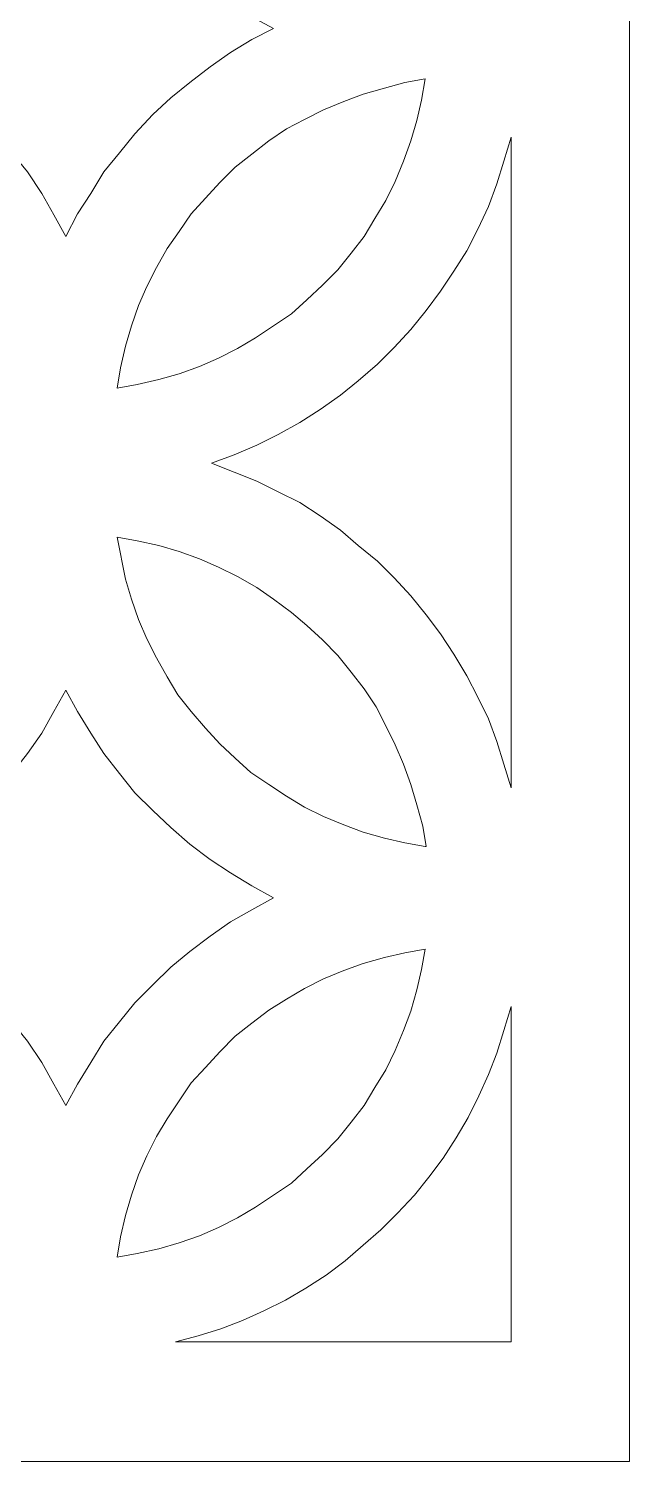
# Model space of a CAD drawing. Header units: centimetres. Extents: x -11.2 to 10.9, y -12.4 to 12.4.
# Drawn here: x 7.821 to 9.078, y 6.355 to 9.355 of the extents above; entities that cross this region are included whole.
import ezdxf

# ---------------------------------------------------------------- set-up
doc = ezdxf.new("R2010")
doc.units = ezdxf.units.CM
doc.header["$MEASUREMENT"] = 0
doc.layers.add('Camada 1', color=7, linetype='Continuous')

msp = doc.modelspace()

# ---------------------------------------------------------------- linework, layer by layer
at = {"layer": 'Camada 1', "color": 175, "lineweight": 9}
for points, knots in [([(3.07812, 12.35502), (3.07812, 12.35502), (9.07813, 12.35502), (9.07813, 12.35502), (9.07813, 12.35502), (9.07813, 12.35502), (9.07813, 6.35501), (9.07813, 6.35501), (9.07813, 6.35501), (9.07813, 6.35501), (3.07812, 6.35501), (3.07812, 6.35501), (3.07812, 6.35501), (3.07812, 6.35501), (3.07812, 12.35502), (3.07812, 12.35502)], [0, 0, 0, 0, 0.2, 0.2, 0.2, 0.2, 0.4, 0.4, 0.4, 0.4, 0.6, 0.6, 0.6, 0.6, 1, 1, 1, 1]), ([(7.46315, 9.35504), (7.46315, 9.35504), (7.50813, 9.33002), (7.50813, 9.33002), (7.50813, 9.33002), (7.50813, 9.33002), (7.55314, 9.30505), (7.55314, 9.30505), (7.55314, 9.30505), (7.55314, 9.30505), (7.59816, 9.27503), (7.59816, 9.27503), (7.59816, 9.27503), (7.59816, 9.27503), (7.63816, 9.24254), (7.63816, 9.24254), (7.63816, 9.24254), (7.63816, 9.24254), (7.67813, 9.21004), (7.67813, 9.21004), (7.67813, 9.21004), (7.67813, 9.21004), (7.71563, 9.17254), (7.71563, 9.17254), (7.71563, 9.17254), (7.71563, 9.17254), (7.75313, 9.13504), (7.75313, 9.13504), (7.75313, 9.13504), (7.75313, 9.13504), (7.78562, 9.09504), (7.78562, 9.09504), (7.78562, 9.09504), (7.78562, 9.09504), (7.81815, 9.05503), (7.81815, 9.05503), (7.81815, 9.05503), (7.81815, 9.05503), (7.84813, 9.01002), (7.84813, 9.01002), (7.84813, 9.01002), (7.84813, 9.01002), (7.87315, 8.96504), (7.87315, 8.96504), (7.87315, 8.96504), (7.87315, 8.96504), (7.89812, 8.92003), (7.89812, 8.92003), (7.89812, 8.92003), (7.89812, 8.92003), (7.92313, 8.96755), (7.92313, 8.96755), (7.92313, 8.96755), (7.92313, 8.96755), (7.95065, 9.01002), (7.95065, 9.01002), (7.95065, 9.01002), (7.95065, 9.01002), (7.97813, 9.05503), (7.97813, 9.05503), (7.97813, 9.05503), (7.97813, 9.05503), (8.01062, 9.09504), (8.01062, 9.09504), (8.01062, 9.09504), (8.01062, 9.09504), (8.04315, 9.13504), (8.04315, 9.13504), (8.04315, 9.13504), (8.04315, 9.13504), (8.08061, 9.17505), (8.08061, 9.17505), (8.08061, 9.17505), (8.08061, 9.17505), (8.11815, 9.21004), (8.11815, 9.21004), (8.11815, 9.21004), (8.11815, 9.21004), (8.15812, 9.24254), (8.15812, 9.24254), (8.15812, 9.24254), (8.15812, 9.24254), (8.20063, 9.27503), (8.20063, 9.27503), (8.20063, 9.27503), (8.20063, 9.27503), (8.24314, 9.30505), (8.24314, 9.30505), (8.24314, 9.30505), (8.24314, 9.30505), (8.28815, 9.33253), (8.28815, 9.33253), (8.28815, 9.33253), (8.28815, 9.33253), (8.33313, 9.35504), (8.33313, 9.35504), (8.33313, 9.35504), (8.33313, 9.35504), (8.28815, 9.38005), (8.28815, 9.38005), (8.28815, 9.38005), (8.28815, 9.38005), (8.24314, 9.40753), (8.24314, 9.40753), (8.24314, 9.40753), (8.24314, 9.40753), (8.20063, 9.43501), (8.20063, 9.43501), (8.20063, 9.43501), (8.20063, 9.43501), (8.15812, 9.46754), (8.15812, 9.46754), (8.15812, 9.46754), (8.15812, 9.46754), (8.11815, 9.50253), (8.11815, 9.50253), (8.11815, 9.50253), (8.11815, 9.50253), (8.08061, 9.53753), (8.08061, 9.53753), (8.08061, 9.53753), (8.08061, 9.53753), (8.04315, 9.57503), (8.04315, 9.57503), (8.04315, 9.57503), (8.04315, 9.57503), (8.01062, 9.61503), (8.01062, 9.61503), (8.01062, 9.61503), (8.01062, 9.61503), (7.97813, 9.65754), (7.97813, 9.65754), (7.97813, 9.65754), (7.97813, 9.65754), (7.95065, 9.70002), (7.95065, 9.70002), (7.95065, 9.70002), (7.95065, 9.70002), (7.92313, 9.74503), (7.92313, 9.74503), (7.92313, 9.74503), (7.92313, 9.74503), (7.89812, 9.79252), (7.89812, 9.79252), (7.89812, 9.79252), (7.89812, 9.79252), (7.87315, 9.74503), (7.87315, 9.74503), (7.87315, 9.74503), (7.87315, 9.74503), (7.84813, 9.70002), (7.84813, 9.70002), (7.84813, 9.70002), (7.84813, 9.70002), (7.81815, 9.65754), (7.81815, 9.65754), (7.81815, 9.65754), (7.81815, 9.65754), (7.78562, 9.61503), (7.78562, 9.61503), (7.78562, 9.61503), (7.78562, 9.61503), (7.75313, 9.57503), (7.75313, 9.57503), (7.75313, 9.57503), (7.75313, 9.57503), (7.71563, 9.53753), (7.71563, 9.53753), (7.71563, 9.53753), (7.71563, 9.53753), (7.67813, 9.50253), (7.67813, 9.50253), (7.67813, 9.50253), (7.67813, 9.50253), (7.63816, 9.46754), (7.63816, 9.46754), (7.63816, 9.46754), (7.63816, 9.46754), (7.59565, 9.43501), (7.59565, 9.43501), (7.59565, 9.43501), (7.59565, 9.43501), (7.55314, 9.40753), (7.55314, 9.40753), (7.55314, 9.40753), (7.55314, 9.40753), (7.46315, 9.35504), (7.46315, 9.35504)], [0, 0, 0, 0, 0.0208333, 0.0208333, 0.0208333, 0.0208333, 0.0416667, 0.0416667, 0.0416667, 0.0416667, 0.0625, 0.0625, 0.0625, 0.0625, 0.0833333, 0.0833333, 0.0833333, 0.0833333, 0.1041667, 0.1041667, 0.1041667, 0.1041667, 0.125, 0.125, 0.125, 0.125, 0.1458333, 0.1458333, 0.1458333, 0.1458333, 0.1666667, 0.1666667, 0.1666667, 0.1666667, 0.1875, 0.1875, 0.1875, 0.1875, 0.2083333, 0.2083333, 0.2083333, 0.2083333, 0.2291667, 0.2291667, 0.2291667, 0.2291667, 0.25, 0.25, 0.25, 0.25, 0.2708333, 0.2708333, 0.2708333, 0.2708333, 0.2916667, 0.2916667, 0.2916667, 0.2916667, 0.3125, 0.3125, 0.3125, 0.3125, 0.3333333, 0.3333333, 0.3333333, 0.3333333, 0.3541667, 0.3541667, 0.3541667, 0.3541667, 0.375, 0.375, 0.375, 0.375, 0.3958333, 0.3958333, 0.3958333, 0.3958333, 0.4166667, 0.4166667, 0.4166667, 0.4166667, 0.4375, 0.4375, 0.4375, 0.4375, 0.4583333, 0.4583333, 0.4583333, 0.4583333, 0.4791667, 0.4791667, 0.4791667, 0.4791667, 0.5, 0.5, 0.5, 0.5, 0.5208333, 0.5208333, 0.5208333, 0.5208333, 0.5416667, 0.5416667, 0.5416667, 0.5416667, 0.5625, 0.5625, 0.5625, 0.5625, 0.5833333, 0.5833333, 0.5833333, 0.5833333, 0.6041667, 0.6041667, 0.6041667, 0.6041667, 0.625, 0.625, 0.625, 0.625, 0.6458333, 0.6458333, 0.6458333, 0.6458333, 0.6666667, 0.6666667, 0.6666667, 0.6666667, 0.6875, 0.6875, 0.6875, 0.6875, 0.7083333, 0.7083333, 0.7083333, 0.7083333, 0.7291667, 0.7291667, 0.7291667, 0.7291667, 0.75, 0.75, 0.75, 0.75, 0.7708333, 0.7708333, 0.7708333, 0.7708333, 0.7916667, 0.7916667, 0.7916667, 0.7916667, 0.8125, 0.8125, 0.8125, 0.8125, 0.8333333, 0.8333333, 0.8333333, 0.8333333, 0.8541667, 0.8541667, 0.8541667, 0.8541667, 0.875, 0.875, 0.875, 0.875, 0.8958333, 0.8958333, 0.8958333, 0.8958333, 0.9166667, 0.9166667, 0.9166667, 0.9166667, 0.9375, 0.9375, 0.9375, 0.9375, 0.9583333, 0.9583333, 0.9583333, 0.9583333, 1, 1, 1, 1]), ([(8.00565, 8.60253), (8.00565, 8.60253), (8.04812, 8.61004), (8.04812, 8.61004), (8.04812, 8.61004), (8.04812, 8.61004), (8.09314, 8.62002), (8.09314, 8.62002), (8.09314, 8.62002), (8.09314, 8.62002), (8.13565, 8.63251), (8.13565, 8.63251), (8.13565, 8.63251), (8.13565, 8.63251), (8.17816, 8.64754), (8.17816, 8.64754), (8.17816, 8.64754), (8.17816, 8.64754), (8.21813, 8.66504), (8.21813, 8.66504), (8.21813, 8.66504), (8.21813, 8.66504), (8.25813, 8.68504), (8.25813, 8.68504), (8.25813, 8.68504), (8.25813, 8.68504), (8.29563, 8.70755), (8.29563, 8.70755), (8.29563, 8.70755), (8.29563, 8.70755), (8.33313, 8.73252), (8.33313, 8.73252), (8.33313, 8.73252), (8.33313, 8.73252), (8.37063, 8.75754), (8.37063, 8.75754), (8.37063, 8.75754), (8.37063, 8.75754), (8.40312, 8.78752), (8.40312, 8.78752), (8.40312, 8.78752), (8.40312, 8.78752), (8.43565, 8.81754), (8.43565, 8.81754), (8.43565, 8.81754), (8.43565, 8.81754), (8.46814, 8.85004), (8.46814, 8.85004), (8.46814, 8.85004), (8.46814, 8.85004), (8.49566, 8.88503), (8.49566, 8.88503), (8.49566, 8.88503), (8.49566, 8.88503), (8.52314, 8.92003), (8.52314, 8.92003), (8.52314, 8.92003), (8.52314, 8.92003), (8.54565, 8.95753), (8.54565, 8.95753), (8.54565, 8.95753), (8.54565, 8.95753), (8.56815, 8.99503), (8.56815, 8.99503), (8.56815, 8.99503), (8.56815, 8.99503), (8.58812, 9.03503), (8.58812, 9.03503), (8.58812, 9.03503), (8.58812, 9.03503), (8.60565, 9.07754), (8.60565, 9.07754), (8.60565, 9.07754), (8.60565, 9.07754), (8.62065, 9.12005), (8.62065, 9.12005), (8.62065, 9.12005), (8.62065, 9.12005), (8.63314, 9.16253), (8.63314, 9.16253), (8.63314, 9.16253), (8.63314, 9.16253), (8.64312, 9.20504), (8.64312, 9.20504), (8.64312, 9.20504), (8.64312, 9.20504), (8.65063, 9.25001), (8.65063, 9.25001), (8.65063, 9.25001), (8.65063, 9.25001), (8.60812, 9.24254), (8.60812, 9.24254), (8.60812, 9.24254), (8.60812, 9.24254), (8.56565, 9.23005), (8.56565, 9.23005), (8.56565, 9.23005), (8.56565, 9.23005), (8.52063, 9.21752), (8.52063, 9.21752), (8.52063, 9.21752), (8.52063, 9.21752), (8.48063, 9.20253), (8.48063, 9.20253), (8.48063, 9.20253), (8.48063, 9.20253), (8.43812, 9.18503), (8.43812, 9.18503), (8.43812, 9.18503), (8.43812, 9.18503), (8.39811, 9.16503), (8.39811, 9.16503), (8.39811, 9.16503), (8.39811, 9.16503), (8.36065, 9.14503), (8.36065, 9.14503), (8.36065, 9.14503), (8.36065, 9.14503), (8.32315, 9.12005), (8.32315, 9.12005), (8.32315, 9.12005), (8.32315, 9.12005), (8.28815, 9.09253), (8.28815, 9.09253), (8.28815, 9.09253), (8.28815, 9.09253), (8.25312, 9.06502), (8.25312, 9.06502), (8.25312, 9.06502), (8.25312, 9.06502), (8.22063, 9.03253), (8.22063, 9.03253), (8.22063, 9.03253), (8.22063, 9.03253), (8.19065, 9.00004), (8.19065, 9.00004), (8.19065, 9.00004), (8.19065, 9.00004), (8.16062, 8.96755), (8.16062, 8.96755), (8.16062, 8.96755), (8.16062, 8.96755), (8.13565, 8.93005), (8.13565, 8.93005), (8.13565, 8.93005), (8.13565, 8.93005), (8.11064, 8.89501), (8.11064, 8.89501), (8.11064, 8.89501), (8.11064, 8.89501), (8.08813, 8.85504), (8.08813, 8.85504), (8.08813, 8.85504), (8.08813, 8.85504), (8.06813, 8.81504), (8.06813, 8.81504), (8.06813, 8.81504), (8.06813, 8.81504), (8.05063, 8.77503), (8.05063, 8.77503), (8.05063, 8.77503), (8.05063, 8.77503), (8.03564, 8.73252), (8.03564, 8.73252), (8.03564, 8.73252), (8.03564, 8.73252), (8.02315, 8.69005), (8.02315, 8.69005), (8.02315, 8.69005), (8.02315, 8.69005), (8.01313, 8.64504), (8.01313, 8.64504), (8.01313, 8.64504), (8.01313, 8.64504), (8.00565, 8.60253), (8.00565, 8.60253)], [0, 0, 0, 0, 0.0222222, 0.0222222, 0.0222222, 0.0222222, 0.0444444, 0.0444444, 0.0444444, 0.0444444, 0.0666667, 0.0666667, 0.0666667, 0.0666667, 0.0888889, 0.0888889, 0.0888889, 0.0888889, 0.1111111, 0.1111111, 0.1111111, 0.1111111, 0.1333333, 0.1333333, 0.1333333, 0.1333333, 0.1555556, 0.1555556, 0.1555556, 0.1555556, 0.1777778, 0.1777778, 0.1777778, 0.1777778, 0.2, 0.2, 0.2, 0.2, 0.2222222, 0.2222222, 0.2222222, 0.2222222, 0.2444444, 0.2444444, 0.2444444, 0.2444444, 0.2666667, 0.2666667, 0.2666667, 0.2666667, 0.2888889, 0.2888889, 0.2888889, 0.2888889, 0.3111111, 0.3111111, 0.3111111, 0.3111111, 0.3333333, 0.3333333, 0.3333333, 0.3333333, 0.3555556, 0.3555556, 0.3555556, 0.3555556, 0.3777778, 0.3777778, 0.3777778, 0.3777778, 0.4, 0.4, 0.4, 0.4, 0.4222222, 0.4222222, 0.4222222, 0.4222222, 0.4444444, 0.4444444, 0.4444444, 0.4444444, 0.4666667, 0.4666667, 0.4666667, 0.4666667, 0.4888889, 0.4888889, 0.4888889, 0.4888889, 0.5111111, 0.5111111, 0.5111111, 0.5111111, 0.5333333, 0.5333333, 0.5333333, 0.5333333, 0.5555556, 0.5555556, 0.5555556, 0.5555556, 0.5777778, 0.5777778, 0.5777778, 0.5777778, 0.6, 0.6, 0.6, 0.6, 0.6222222, 0.6222222, 0.6222222, 0.6222222, 0.6444444, 0.6444444, 0.6444444, 0.6444444, 0.6666667, 0.6666667, 0.6666667, 0.6666667, 0.6888889, 0.6888889, 0.6888889, 0.6888889, 0.7111111, 0.7111111, 0.7111111, 0.7111111, 0.7333333, 0.7333333, 0.7333333, 0.7333333, 0.7555556, 0.7555556, 0.7555556, 0.7555556, 0.7777778, 0.7777778, 0.7777778, 0.7777778, 0.8, 0.8, 0.8, 0.8, 0.8222222, 0.8222222, 0.8222222, 0.8222222, 0.8444444, 0.8444444, 0.8444444, 0.8444444, 0.8666667, 0.8666667, 0.8666667, 0.8666667, 0.8888889, 0.8888889, 0.8888889, 0.8888889, 0.9111111, 0.9111111, 0.9111111, 0.9111111, 0.9333333, 0.9333333, 0.9333333, 0.9333333, 0.9555556, 0.9555556, 0.9555556, 0.9555556, 1, 1, 1, 1]), ([(8.83066, 7.76503), (8.83066, 7.76503), (8.81563, 7.81502), (8.81563, 7.81502), (8.81563, 7.81502), (8.81563, 7.81502), (8.80063, 7.86254), (8.80063, 7.86254), (8.80063, 7.86254), (8.80063, 7.86254), (8.78314, 7.91002), (8.78314, 7.91002), (8.78314, 7.91002), (8.78314, 7.91002), (8.76063, 7.95504), (8.76063, 7.95504), (8.76063, 7.95504), (8.76063, 7.95504), (8.73812, 8.00005), (8.73812, 8.00005), (8.73812, 8.00005), (8.73812, 8.00005), (8.71064, 8.04503), (8.71064, 8.04503), (8.71064, 8.04503), (8.71064, 8.04503), (8.68312, 8.08754), (8.68312, 8.08754), (8.68312, 8.08754), (8.68312, 8.08754), (8.65314, 8.12755), (8.65314, 8.12755), (8.65314, 8.12755), (8.65314, 8.12755), (8.62065, 8.16755), (8.62065, 8.16755), (8.62065, 8.16755), (8.62065, 8.16755), (8.58565, 8.20502), (8.58565, 8.20502), (8.58565, 8.20502), (8.58565, 8.20502), (8.55066, 8.24005), (8.55066, 8.24005), (8.55066, 8.24005), (8.55066, 8.24005), (8.51065, 8.27254), (8.51065, 8.27254), (8.51065, 8.27254), (8.51065, 8.27254), (8.47315, 8.30503), (8.47315, 8.30503), (8.47315, 8.30503), (8.47315, 8.30503), (8.43064, 8.33505), (8.43064, 8.33505), (8.43064, 8.33505), (8.43064, 8.33505), (8.38813, 8.36253), (8.38813, 8.36253), (8.38813, 8.36253), (8.38813, 8.36253), (8.34312, 8.38504), (8.34312, 8.38504), (8.34312, 8.38504), (8.34312, 8.38504), (8.29814, 8.40755), (8.29814, 8.40755), (8.29814, 8.40755), (8.29814, 8.40755), (8.20313, 8.44505), (8.20313, 8.44505), (8.20313, 8.44505), (8.20313, 8.44505), (8.25065, 8.46251), (8.25065, 8.46251), (8.25065, 8.46251), (8.25065, 8.46251), (8.29814, 8.48251), (8.29814, 8.48251), (8.29814, 8.48251), (8.29814, 8.48251), (8.34312, 8.50502), (8.34312, 8.50502), (8.34312, 8.50502), (8.34312, 8.50502), (8.38813, 8.53003), (8.38813, 8.53003), (8.38813, 8.53003), (8.38813, 8.53003), (8.43064, 8.55755), (8.43064, 8.55755), (8.43064, 8.55755), (8.43064, 8.55755), (8.47315, 8.58753), (8.47315, 8.58753), (8.47315, 8.58753), (8.47315, 8.58753), (8.51065, 8.61752), (8.51065, 8.61752), (8.51065, 8.61752), (8.51065, 8.61752), (8.55066, 8.65255), (8.55066, 8.65255), (8.55066, 8.65255), (8.55066, 8.65255), (8.58565, 8.68755), (8.58565, 8.68755), (8.58565, 8.68755), (8.58565, 8.68755), (8.62065, 8.72505), (8.62065, 8.72505), (8.62065, 8.72505), (8.62065, 8.72505), (8.65314, 8.76502), (8.65314, 8.76502), (8.65314, 8.76502), (8.65314, 8.76502), (8.68312, 8.80502), (8.68312, 8.80502), (8.68312, 8.80502), (8.68312, 8.80502), (8.71064, 8.84753), (8.71064, 8.84753), (8.71064, 8.84753), (8.71064, 8.84753), (8.73812, 8.89004), (8.73812, 8.89004), (8.73812, 8.89004), (8.73812, 8.89004), (8.76063, 8.93502), (8.76063, 8.93502), (8.76063, 8.93502), (8.76063, 8.93502), (8.78314, 8.98254), (8.78314, 8.98254), (8.78314, 8.98254), (8.78314, 8.98254), (8.80063, 9.03002), (8.80063, 9.03002), (8.80063, 9.03002), (8.80063, 9.03002), (8.81563, 9.07754), (8.81563, 9.07754), (8.81563, 9.07754), (8.81563, 9.07754), (8.83066, 9.12753), (8.83066, 9.12753), (8.83066, 9.12753), (8.83066, 9.12753), (8.83066, 7.76503), (8.83066, 7.76503)], [0, 0, 0, 0, 0.025641, 0.025641, 0.025641, 0.025641, 0.0512821, 0.0512821, 0.0512821, 0.0512821, 0.0769231, 0.0769231, 0.0769231, 0.0769231, 0.1025641, 0.1025641, 0.1025641, 0.1025641, 0.1282051, 0.1282051, 0.1282051, 0.1282051, 0.1538462, 0.1538462, 0.1538462, 0.1538462, 0.1794872, 0.1794872, 0.1794872, 0.1794872, 0.2051282, 0.2051282, 0.2051282, 0.2051282, 0.2307692, 0.2307692, 0.2307692, 0.2307692, 0.2564103, 0.2564103, 0.2564103, 0.2564103, 0.2820513, 0.2820513, 0.2820513, 0.2820513, 0.3076923, 0.3076923, 0.3076923, 0.3076923, 0.3333333, 0.3333333, 0.3333333, 0.3333333, 0.3589744, 0.3589744, 0.3589744, 0.3589744, 0.3846154, 0.3846154, 0.3846154, 0.3846154, 0.4102564, 0.4102564, 0.4102564, 0.4102564, 0.4358974, 0.4358974, 0.4358974, 0.4358974, 0.4615385, 0.4615385, 0.4615385, 0.4615385, 0.4871795, 0.4871795, 0.4871795, 0.4871795, 0.5128205, 0.5128205, 0.5128205, 0.5128205, 0.5384615, 0.5384615, 0.5384615, 0.5384615, 0.5641026, 0.5641026, 0.5641026, 0.5641026, 0.5897436, 0.5897436, 0.5897436, 0.5897436, 0.6153846, 0.6153846, 0.6153846, 0.6153846, 0.6410256, 0.6410256, 0.6410256, 0.6410256, 0.6666667, 0.6666667, 0.6666667, 0.6666667, 0.6923077, 0.6923077, 0.6923077, 0.6923077, 0.7179487, 0.7179487, 0.7179487, 0.7179487, 0.7435897, 0.7435897, 0.7435897, 0.7435897, 0.7692308, 0.7692308, 0.7692308, 0.7692308, 0.7948718, 0.7948718, 0.7948718, 0.7948718, 0.8205128, 0.8205128, 0.8205128, 0.8205128, 0.8461538, 0.8461538, 0.8461538, 0.8461538, 0.8717949, 0.8717949, 0.8717949, 0.8717949, 0.8974359, 0.8974359, 0.8974359, 0.8974359, 0.9230769, 0.9230769, 0.9230769, 0.9230769, 0.9487179, 0.9487179, 0.9487179, 0.9487179, 1, 1, 1, 1]), ([(8.65063, 7.64255), (8.65063, 7.64255), (8.60812, 7.65003), (8.60812, 7.65003), (8.60812, 7.65003), (8.60812, 7.65003), (8.56565, 7.66005), (8.56565, 7.66005), (8.56565, 7.66005), (8.56565, 7.66005), (8.52063, 7.67253), (8.52063, 7.67253), (8.52063, 7.67253), (8.52063, 7.67253), (8.48063, 7.68753), (8.48063, 7.68753), (8.48063, 7.68753), (8.48063, 7.68753), (8.43812, 7.70502), (8.43812, 7.70502), (8.43812, 7.70502), (8.43812, 7.70502), (8.39811, 7.72503), (8.39811, 7.72503), (8.39811, 7.72503), (8.39811, 7.72503), (8.36065, 7.74753), (8.36065, 7.74753), (8.36065, 7.74753), (8.36065, 7.74753), (8.32315, 7.77255), (8.32315, 7.77255), (8.32315, 7.77255), (8.32315, 7.77255), (8.28565, 7.79752), (8.28565, 7.79752), (8.28565, 7.79752), (8.28565, 7.79752), (8.25312, 7.82751), (8.25312, 7.82751), (8.25312, 7.82751), (8.25312, 7.82751), (8.22063, 7.85753), (8.22063, 7.85753), (8.22063, 7.85753), (8.22063, 7.85753), (8.19065, 7.89002), (8.19065, 7.89002), (8.19065, 7.89002), (8.19065, 7.89002), (8.16062, 7.92502), (8.16062, 7.92502), (8.16062, 7.92502), (8.16062, 7.92502), (8.13314, 7.96005), (8.13314, 7.96005), (8.13314, 7.96005), (8.13314, 7.96005), (8.11064, 7.99751), (8.11064, 7.99751), (8.11064, 7.99751), (8.11064, 7.99751), (8.08813, 8.03752), (8.08813, 8.03752), (8.08813, 8.03752), (8.08813, 8.03752), (8.06813, 8.07752), (8.06813, 8.07752), (8.06813, 8.07752), (8.06813, 8.07752), (8.05063, 8.11753), (8.05063, 8.11753), (8.05063, 8.11753), (8.05063, 8.11753), (8.03564, 8.16004), (8.03564, 8.16004), (8.03564, 8.16004), (8.03564, 8.16004), (8.02315, 8.20255), (8.02315, 8.20255), (8.02315, 8.20255), (8.02315, 8.20255), (8.00565, 8.29004), (8.00565, 8.29004), (8.00565, 8.29004), (8.00565, 8.29004), (8.04812, 8.28252), (8.04812, 8.28252), (8.04812, 8.28252), (8.04812, 8.28252), (8.09314, 8.27254), (8.09314, 8.27254), (8.09314, 8.27254), (8.09314, 8.27254), (8.13565, 8.26001), (8.13565, 8.26001), (8.13565, 8.26001), (8.13565, 8.26001), (8.17816, 8.24502), (8.17816, 8.24502), (8.17816, 8.24502), (8.17816, 8.24502), (8.21813, 8.22752), (8.21813, 8.22752), (8.21813, 8.22752), (8.21813, 8.22752), (8.25813, 8.20752), (8.25813, 8.20752), (8.25813, 8.20752), (8.25813, 8.20752), (8.29814, 8.18501), (8.29814, 8.18501), (8.29814, 8.18501), (8.29814, 8.18501), (8.33313, 8.16004), (8.33313, 8.16004), (8.33313, 8.16004), (8.33313, 8.16004), (8.37063, 8.13252), (8.37063, 8.13252), (8.37063, 8.13252), (8.37063, 8.13252), (8.40312, 8.10504), (8.40312, 8.10504), (8.40312, 8.10504), (8.40312, 8.10504), (8.43565, 8.07502), (8.43565, 8.07502), (8.43565, 8.07502), (8.43565, 8.07502), (8.46814, 8.04253), (8.46814, 8.04253), (8.46814, 8.04253), (8.46814, 8.04253), (8.49566, 8.00753), (8.49566, 8.00753), (8.49566, 8.00753), (8.49566, 8.00753), (8.52314, 7.97254), (8.52314, 7.97254), (8.52314, 7.97254), (8.52314, 7.97254), (8.54815, 7.93504), (8.54815, 7.93504), (8.54815, 7.93504), (8.54815, 7.93504), (8.56815, 7.89503), (8.56815, 7.89503), (8.56815, 7.89503), (8.56815, 7.89503), (8.58812, 7.85503), (8.58812, 7.85503), (8.58812, 7.85503), (8.58812, 7.85503), (8.60565, 7.81502), (8.60565, 7.81502), (8.60565, 7.81502), (8.60565, 7.81502), (8.62065, 7.77255), (8.62065, 7.77255), (8.62065, 7.77255), (8.62065, 7.77255), (8.63314, 7.73004), (8.63314, 7.73004), (8.63314, 7.73004), (8.63314, 7.73004), (8.64562, 7.68502), (8.64562, 7.68502), (8.64562, 7.68502), (8.64562, 7.68502), (8.65314, 7.64255), (8.65314, 7.64255), (8.65314, 7.64255), (8.65314, 7.64255), (8.65063, 7.64255), (8.65063, 7.64255)], [0, 0, 0, 0, 0.0222222, 0.0222222, 0.0222222, 0.0222222, 0.0444444, 0.0444444, 0.0444444, 0.0444444, 0.0666667, 0.0666667, 0.0666667, 0.0666667, 0.0888889, 0.0888889, 0.0888889, 0.0888889, 0.1111111, 0.1111111, 0.1111111, 0.1111111, 0.1333333, 0.1333333, 0.1333333, 0.1333333, 0.1555556, 0.1555556, 0.1555556, 0.1555556, 0.1777778, 0.1777778, 0.1777778, 0.1777778, 0.2, 0.2, 0.2, 0.2, 0.2222222, 0.2222222, 0.2222222, 0.2222222, 0.2444444, 0.2444444, 0.2444444, 0.2444444, 0.2666667, 0.2666667, 0.2666667, 0.2666667, 0.2888889, 0.2888889, 0.2888889, 0.2888889, 0.3111111, 0.3111111, 0.3111111, 0.3111111, 0.3333333, 0.3333333, 0.3333333, 0.3333333, 0.3555556, 0.3555556, 0.3555556, 0.3555556, 0.3777778, 0.3777778, 0.3777778, 0.3777778, 0.4, 0.4, 0.4, 0.4, 0.4222222, 0.4222222, 0.4222222, 0.4222222, 0.4444444, 0.4444444, 0.4444444, 0.4444444, 0.4666667, 0.4666667, 0.4666667, 0.4666667, 0.4888889, 0.4888889, 0.4888889, 0.4888889, 0.5111111, 0.5111111, 0.5111111, 0.5111111, 0.5333333, 0.5333333, 0.5333333, 0.5333333, 0.5555556, 0.5555556, 0.5555556, 0.5555556, 0.5777778, 0.5777778, 0.5777778, 0.5777778, 0.6, 0.6, 0.6, 0.6, 0.6222222, 0.6222222, 0.6222222, 0.6222222, 0.6444444, 0.6444444, 0.6444444, 0.6444444, 0.6666667, 0.6666667, 0.6666667, 0.6666667, 0.6888889, 0.6888889, 0.6888889, 0.6888889, 0.7111111, 0.7111111, 0.7111111, 0.7111111, 0.7333333, 0.7333333, 0.7333333, 0.7333333, 0.7555556, 0.7555556, 0.7555556, 0.7555556, 0.7777778, 0.7777778, 0.7777778, 0.7777778, 0.8, 0.8, 0.8, 0.8, 0.8222222, 0.8222222, 0.8222222, 0.8222222, 0.8444444, 0.8444444, 0.8444444, 0.8444444, 0.8666667, 0.8666667, 0.8666667, 0.8666667, 0.8888889, 0.8888889, 0.8888889, 0.8888889, 0.9111111, 0.9111111, 0.9111111, 0.9111111, 0.9333333, 0.9333333, 0.9333333, 0.9333333, 0.9555556, 0.9555556, 0.9555556, 0.9555556, 1, 1, 1, 1]), ([(7.46315, 7.53502), (7.46315, 7.53502), (7.50813, 7.51001), (7.50813, 7.51001), (7.50813, 7.51001), (7.50813, 7.51001), (7.55314, 7.48503), (7.55314, 7.48503), (7.55314, 7.48503), (7.55314, 7.48503), (7.59816, 7.45505), (7.59816, 7.45505), (7.59816, 7.45505), (7.59816, 7.45505), (7.63816, 7.42252), (7.63816, 7.42252), (7.63816, 7.42252), (7.63816, 7.42252), (7.67813, 7.39003), (7.67813, 7.39003), (7.67813, 7.39003), (7.67813, 7.39003), (7.71563, 7.35253), (7.71563, 7.35253), (7.71563, 7.35253), (7.71563, 7.35253), (7.75313, 7.31503), (7.75313, 7.31503), (7.75313, 7.31503), (7.75313, 7.31503), (7.78562, 7.27502), (7.78562, 7.27502), (7.78562, 7.27502), (7.78562, 7.27502), (7.81815, 7.23502), (7.81815, 7.23502), (7.81815, 7.23502), (7.81815, 7.23502), (7.84813, 7.19004), (7.84813, 7.19004), (7.84813, 7.19004), (7.84813, 7.19004), (7.87315, 7.14502), (7.87315, 7.14502), (7.87315, 7.14502), (7.87315, 7.14502), (7.89812, 7.10001), (7.89812, 7.10001), (7.89812, 7.10001), (7.89812, 7.10001), (7.92313, 7.14502), (7.92313, 7.14502), (7.92313, 7.14502), (7.92313, 7.14502), (7.95065, 7.19004), (7.95065, 7.19004), (7.95065, 7.19004), (7.95065, 7.19004), (7.97813, 7.23502), (7.97813, 7.23502), (7.97813, 7.23502), (7.97813, 7.23502), (8.01062, 7.27502), (8.01062, 7.27502), (8.01062, 7.27502), (8.01062, 7.27502), (8.04315, 7.31503), (8.04315, 7.31503), (8.04315, 7.31503), (8.04315, 7.31503), (8.08061, 7.35253), (8.08061, 7.35253), (8.08061, 7.35253), (8.08061, 7.35253), (8.11815, 7.39003), (8.11815, 7.39003), (8.11815, 7.39003), (8.11815, 7.39003), (8.15812, 7.42252), (8.15812, 7.42252), (8.15812, 7.42252), (8.15812, 7.42252), (8.20063, 7.45505), (8.20063, 7.45505), (8.20063, 7.45505), (8.20063, 7.45505), (8.24314, 7.48503), (8.24314, 7.48503), (8.24314, 7.48503), (8.24314, 7.48503), (8.28815, 7.51001), (8.28815, 7.51001), (8.28815, 7.51001), (8.28815, 7.51001), (8.33313, 7.53502), (8.33313, 7.53502), (8.33313, 7.53502), (8.33313, 7.53502), (8.28815, 7.56003), (8.28815, 7.56003), (8.28815, 7.56003), (8.28815, 7.56003), (8.24314, 7.58755), (8.24314, 7.58755), (8.24314, 7.58755), (8.24314, 7.58755), (8.20063, 7.61503), (8.20063, 7.61503), (8.20063, 7.61503), (8.20063, 7.61503), (8.15812, 7.64752), (8.15812, 7.64752), (8.15812, 7.64752), (8.15812, 7.64752), (8.11815, 7.68255), (8.11815, 7.68255), (8.11815, 7.68255), (8.11815, 7.68255), (8.08061, 7.71755), (8.08061, 7.71755), (8.08061, 7.71755), (8.08061, 7.71755), (8.04315, 7.75505), (8.04315, 7.75505), (8.04315, 7.75505), (8.04315, 7.75505), (8.01062, 7.79502), (8.01062, 7.79502), (8.01062, 7.79502), (8.01062, 7.79502), (7.97813, 7.83753), (7.97813, 7.83753), (7.97813, 7.83753), (7.97813, 7.83753), (7.95065, 7.88004), (7.95065, 7.88004), (7.95065, 7.88004), (7.95065, 7.88004), (7.92313, 7.92502), (7.92313, 7.92502), (7.92313, 7.92502), (7.92313, 7.92502), (7.89812, 7.97003), (7.89812, 7.97003), (7.89812, 7.97003), (7.89812, 7.97003), (7.87315, 7.92502), (7.87315, 7.92502), (7.87315, 7.92502), (7.87315, 7.92502), (7.84813, 7.88004), (7.84813, 7.88004), (7.84813, 7.88004), (7.84813, 7.88004), (7.81815, 7.83753), (7.81815, 7.83753), (7.81815, 7.83753), (7.81815, 7.83753), (7.78562, 7.79502), (7.78562, 7.79502), (7.78562, 7.79502), (7.78562, 7.79502), (7.75313, 7.75505), (7.75313, 7.75505), (7.75313, 7.75505), (7.75313, 7.75505), (7.71563, 7.71755), (7.71563, 7.71755), (7.71563, 7.71755), (7.71563, 7.71755), (7.67813, 7.68255), (7.67813, 7.68255), (7.67813, 7.68255), (7.67813, 7.68255), (7.63816, 7.64752), (7.63816, 7.64752), (7.63816, 7.64752), (7.63816, 7.64752), (7.59565, 7.61503), (7.59565, 7.61503), (7.59565, 7.61503), (7.59565, 7.61503), (7.55314, 7.58755), (7.55314, 7.58755), (7.55314, 7.58755), (7.55314, 7.58755), (7.46315, 7.53502), (7.46315, 7.53502)], [0, 0, 0, 0, 0.0208333, 0.0208333, 0.0208333, 0.0208333, 0.0416667, 0.0416667, 0.0416667, 0.0416667, 0.0625, 0.0625, 0.0625, 0.0625, 0.0833333, 0.0833333, 0.0833333, 0.0833333, 0.1041667, 0.1041667, 0.1041667, 0.1041667, 0.125, 0.125, 0.125, 0.125, 0.1458333, 0.1458333, 0.1458333, 0.1458333, 0.1666667, 0.1666667, 0.1666667, 0.1666667, 0.1875, 0.1875, 0.1875, 0.1875, 0.2083333, 0.2083333, 0.2083333, 0.2083333, 0.2291667, 0.2291667, 0.2291667, 0.2291667, 0.25, 0.25, 0.25, 0.25, 0.2708333, 0.2708333, 0.2708333, 0.2708333, 0.2916667, 0.2916667, 0.2916667, 0.2916667, 0.3125, 0.3125, 0.3125, 0.3125, 0.3333333, 0.3333333, 0.3333333, 0.3333333, 0.3541667, 0.3541667, 0.3541667, 0.3541667, 0.375, 0.375, 0.375, 0.375, 0.3958333, 0.3958333, 0.3958333, 0.3958333, 0.4166667, 0.4166667, 0.4166667, 0.4166667, 0.4375, 0.4375, 0.4375, 0.4375, 0.4583333, 0.4583333, 0.4583333, 0.4583333, 0.4791667, 0.4791667, 0.4791667, 0.4791667, 0.5, 0.5, 0.5, 0.5, 0.5208333, 0.5208333, 0.5208333, 0.5208333, 0.5416667, 0.5416667, 0.5416667, 0.5416667, 0.5625, 0.5625, 0.5625, 0.5625, 0.5833333, 0.5833333, 0.5833333, 0.5833333, 0.6041667, 0.6041667, 0.6041667, 0.6041667, 0.625, 0.625, 0.625, 0.625, 0.6458333, 0.6458333, 0.6458333, 0.6458333, 0.6666667, 0.6666667, 0.6666667, 0.6666667, 0.6875, 0.6875, 0.6875, 0.6875, 0.7083333, 0.7083333, 0.7083333, 0.7083333, 0.7291667, 0.7291667, 0.7291667, 0.7291667, 0.75, 0.75, 0.75, 0.75, 0.7708333, 0.7708333, 0.7708333, 0.7708333, 0.7916667, 0.7916667, 0.7916667, 0.7916667, 0.8125, 0.8125, 0.8125, 0.8125, 0.8333333, 0.8333333, 0.8333333, 0.8333333, 0.8541667, 0.8541667, 0.8541667, 0.8541667, 0.875, 0.875, 0.875, 0.875, 0.8958333, 0.8958333, 0.8958333, 0.8958333, 0.9166667, 0.9166667, 0.9166667, 0.9166667, 0.9375, 0.9375, 0.9375, 0.9375, 0.9583333, 0.9583333, 0.9583333, 0.9583333, 1, 1, 1, 1]), ([(8.00565, 6.78251), (8.00565, 6.78251), (8.04812, 6.79002), (8.04812, 6.79002), (8.04812, 6.79002), (8.04812, 6.79002), (8.09314, 6.80004), (8.09314, 6.80004), (8.09314, 6.80004), (8.09314, 6.80004), (8.13565, 6.81253), (8.13565, 6.81253), (8.13565, 6.81253), (8.13565, 6.81253), (8.17816, 6.82752), (8.17816, 6.82752), (8.17816, 6.82752), (8.17816, 6.82752), (8.21813, 6.84502), (8.21813, 6.84502), (8.21813, 6.84502), (8.21813, 6.84502), (8.25813, 6.86503), (8.25813, 6.86503), (8.25813, 6.86503), (8.25813, 6.86503), (8.29563, 6.88753), (8.29563, 6.88753), (8.29563, 6.88753), (8.29563, 6.88753), (8.33313, 6.91254), (8.33313, 6.91254), (8.33313, 6.91254), (8.33313, 6.91254), (8.37063, 6.93752), (8.37063, 6.93752), (8.37063, 6.93752), (8.37063, 6.93752), (8.40312, 6.96754), (8.40312, 6.96754), (8.40312, 6.96754), (8.40312, 6.96754), (8.43565, 6.99753), (8.43565, 6.99753), (8.43565, 6.99753), (8.43565, 6.99753), (8.46814, 7.03002), (8.46814, 7.03002), (8.46814, 7.03002), (8.46814, 7.03002), (8.49566, 7.06505), (8.49566, 7.06505), (8.49566, 7.06505), (8.49566, 7.06505), (8.52314, 7.10001), (8.52314, 7.10001), (8.52314, 7.10001), (8.52314, 7.10001), (8.54565, 7.13755), (8.54565, 7.13755), (8.54565, 7.13755), (8.54565, 7.13755), (8.56815, 7.17505), (8.56815, 7.17505), (8.56815, 7.17505), (8.56815, 7.17505), (8.58812, 7.21505), (8.58812, 7.21505), (8.58812, 7.21505), (8.58812, 7.21505), (8.60565, 7.25753), (8.60565, 7.25753), (8.60565, 7.25753), (8.60565, 7.25753), (8.62065, 7.29753), (8.62065, 7.29753), (8.62065, 7.29753), (8.62065, 7.29753), (8.63314, 7.34255), (8.63314, 7.34255), (8.63314, 7.34255), (8.63314, 7.34255), (8.64312, 7.38502), (8.64312, 7.38502), (8.64312, 7.38502), (8.64312, 7.38502), (8.65063, 7.42753), (8.65063, 7.42753), (8.65063, 7.42753), (8.65063, 7.42753), (8.60812, 7.42005), (8.60812, 7.42005), (8.60812, 7.42005), (8.60812, 7.42005), (8.56565, 7.41003), (8.56565, 7.41003), (8.56565, 7.41003), (8.56565, 7.41003), (8.52063, 7.39754), (8.52063, 7.39754), (8.52063, 7.39754), (8.52063, 7.39754), (8.48063, 7.38255), (8.48063, 7.38255), (8.48063, 7.38255), (8.48063, 7.38255), (8.43812, 7.36505), (8.43812, 7.36505), (8.43812, 7.36505), (8.43812, 7.36505), (8.39811, 7.34501), (8.39811, 7.34501), (8.39811, 7.34501), (8.39811, 7.34501), (8.36065, 7.32254), (8.36065, 7.32254), (8.36065, 7.32254), (8.36065, 7.32254), (8.32315, 7.30004), (8.32315, 7.30004), (8.32315, 7.30004), (8.32315, 7.30004), (8.28815, 7.27252), (8.28815, 7.27252), (8.28815, 7.27252), (8.28815, 7.27252), (8.25312, 7.24504), (8.25312, 7.24504), (8.25312, 7.24504), (8.25312, 7.24504), (8.22063, 7.21251), (8.22063, 7.21251), (8.22063, 7.21251), (8.22063, 7.21251), (8.19065, 7.18002), (8.19065, 7.18002), (8.19065, 7.18002), (8.19065, 7.18002), (8.16062, 7.14753), (8.16062, 7.14753), (8.16062, 7.14753), (8.16062, 7.14753), (8.13565, 7.11003), (8.13565, 7.11003), (8.13565, 7.11003), (8.13565, 7.11003), (8.11064, 7.07253), (8.11064, 7.07253), (8.11064, 7.07253), (8.11064, 7.07253), (8.08813, 7.03503), (8.08813, 7.03503), (8.08813, 7.03503), (8.08813, 7.03503), (8.06813, 6.99502), (8.06813, 6.99502), (8.06813, 6.99502), (8.06813, 6.99502), (8.05063, 6.95502), (8.05063, 6.95502), (8.05063, 6.95502), (8.05063, 6.95502), (8.03564, 6.91254), (8.03564, 6.91254), (8.03564, 6.91254), (8.03564, 6.91254), (8.02315, 6.87003), (8.02315, 6.87003), (8.02315, 6.87003), (8.02315, 6.87003), (8.01313, 6.82502), (8.01313, 6.82502), (8.01313, 6.82502), (8.01313, 6.82502), (8.00565, 6.78251), (8.00565, 6.78251)], [0, 0, 0, 0, 0.0222222, 0.0222222, 0.0222222, 0.0222222, 0.0444444, 0.0444444, 0.0444444, 0.0444444, 0.0666667, 0.0666667, 0.0666667, 0.0666667, 0.0888889, 0.0888889, 0.0888889, 0.0888889, 0.1111111, 0.1111111, 0.1111111, 0.1111111, 0.1333333, 0.1333333, 0.1333333, 0.1333333, 0.1555556, 0.1555556, 0.1555556, 0.1555556, 0.1777778, 0.1777778, 0.1777778, 0.1777778, 0.2, 0.2, 0.2, 0.2, 0.2222222, 0.2222222, 0.2222222, 0.2222222, 0.2444444, 0.2444444, 0.2444444, 0.2444444, 0.2666667, 0.2666667, 0.2666667, 0.2666667, 0.2888889, 0.2888889, 0.2888889, 0.2888889, 0.3111111, 0.3111111, 0.3111111, 0.3111111, 0.3333333, 0.3333333, 0.3333333, 0.3333333, 0.3555556, 0.3555556, 0.3555556, 0.3555556, 0.3777778, 0.3777778, 0.3777778, 0.3777778, 0.4, 0.4, 0.4, 0.4, 0.4222222, 0.4222222, 0.4222222, 0.4222222, 0.4444444, 0.4444444, 0.4444444, 0.4444444, 0.4666667, 0.4666667, 0.4666667, 0.4666667, 0.4888889, 0.4888889, 0.4888889, 0.4888889, 0.5111111, 0.5111111, 0.5111111, 0.5111111, 0.5333333, 0.5333333, 0.5333333, 0.5333333, 0.5555556, 0.5555556, 0.5555556, 0.5555556, 0.5777778, 0.5777778, 0.5777778, 0.5777778, 0.6, 0.6, 0.6, 0.6, 0.6222222, 0.6222222, 0.6222222, 0.6222222, 0.6444444, 0.6444444, 0.6444444, 0.6444444, 0.6666667, 0.6666667, 0.6666667, 0.6666667, 0.6888889, 0.6888889, 0.6888889, 0.6888889, 0.7111111, 0.7111111, 0.7111111, 0.7111111, 0.7333333, 0.7333333, 0.7333333, 0.7333333, 0.7555556, 0.7555556, 0.7555556, 0.7555556, 0.7777778, 0.7777778, 0.7777778, 0.7777778, 0.8, 0.8, 0.8, 0.8, 0.8222222, 0.8222222, 0.8222222, 0.8222222, 0.8444444, 0.8444444, 0.8444444, 0.8444444, 0.8666667, 0.8666667, 0.8666667, 0.8666667, 0.8888889, 0.8888889, 0.8888889, 0.8888889, 0.9111111, 0.9111111, 0.9111111, 0.9111111, 0.9333333, 0.9333333, 0.9333333, 0.9333333, 0.9555556, 0.9555556, 0.9555556, 0.9555556, 1, 1, 1, 1]), ([(8.12813, 6.60503), (8.12813, 6.60503), (8.17562, 6.61752), (8.17562, 6.61752), (8.17562, 6.61752), (8.17562, 6.61752), (8.22314, 6.63251), (8.22314, 6.63251), (8.22314, 6.63251), (8.22314, 6.63251), (8.26815, 6.65004), (8.26815, 6.65004), (8.26815, 6.65004), (8.26815, 6.65004), (8.31313, 6.67004), (8.31313, 6.67004), (8.31313, 6.67004), (8.31313, 6.67004), (8.35815, 6.69252), (8.35815, 6.69252), (8.35815, 6.69252), (8.35815, 6.69252), (8.40065, 6.71753), (8.40065, 6.71753), (8.40065, 6.71753), (8.40065, 6.71753), (8.44313, 6.74505), (8.44313, 6.74505), (8.44313, 6.74505), (8.44313, 6.74505), (8.48313, 6.77503), (8.48313, 6.77503), (8.48313, 6.77503), (8.48313, 6.77503), (8.52063, 6.80752), (8.52063, 6.80752), (8.52063, 6.80752), (8.52063, 6.80752), (8.55813, 6.84005), (8.55813, 6.84005), (8.55813, 6.84005), (8.55813, 6.84005), (8.59313, 6.87501), (8.59313, 6.87501), (8.59313, 6.87501), (8.59313, 6.87501), (8.62813, 6.91254), (8.62813, 6.91254), (8.62813, 6.91254), (8.62813, 6.91254), (8.65815, 6.95001), (8.65815, 6.95001), (8.65815, 6.95001), (8.65815, 6.95001), (8.68813, 6.99001), (8.68813, 6.99001), (8.68813, 6.99001), (8.68813, 6.99001), (8.71561, 7.03252), (8.71561, 7.03252), (8.71561, 7.03252), (8.71561, 7.03252), (8.74063, 7.07503), (8.74063, 7.07503), (8.74063, 7.07503), (8.74063, 7.07503), (8.76313, 7.12005), (8.76313, 7.12005), (8.76313, 7.12005), (8.76313, 7.12005), (8.78314, 7.16503), (8.78314, 7.16503), (8.78314, 7.16503), (8.78314, 7.16503), (8.80063, 7.21004), (8.80063, 7.21004), (8.80063, 7.21004), (8.80063, 7.21004), (8.81563, 7.25753), (8.81563, 7.25753), (8.81563, 7.25753), (8.81563, 7.25753), (8.83066, 7.30751), (8.83066, 7.30751), (8.83066, 7.30751), (8.83066, 7.30751), (8.83066, 6.60503), (8.83066, 6.60503), (8.83066, 6.60503), (8.83066, 6.60503), (8.12813, 6.60503), (8.12813, 6.60503)], [0, 0, 0, 0, 0.0416667, 0.0416667, 0.0416667, 0.0416667, 0.0833333, 0.0833333, 0.0833333, 0.0833333, 0.125, 0.125, 0.125, 0.125, 0.1666667, 0.1666667, 0.1666667, 0.1666667, 0.2083333, 0.2083333, 0.2083333, 0.2083333, 0.25, 0.25, 0.25, 0.25, 0.2916667, 0.2916667, 0.2916667, 0.2916667, 0.3333333, 0.3333333, 0.3333333, 0.3333333, 0.375, 0.375, 0.375, 0.375, 0.4166667, 0.4166667, 0.4166667, 0.4166667, 0.4583333, 0.4583333, 0.4583333, 0.4583333, 0.5, 0.5, 0.5, 0.5, 0.5416667, 0.5416667, 0.5416667, 0.5416667, 0.5833333, 0.5833333, 0.5833333, 0.5833333, 0.625, 0.625, 0.625, 0.625, 0.6666667, 0.6666667, 0.6666667, 0.6666667, 0.7083333, 0.7083333, 0.7083333, 0.7083333, 0.75, 0.75, 0.75, 0.75, 0.7916667, 0.7916667, 0.7916667, 0.7916667, 0.8333333, 0.8333333, 0.8333333, 0.8333333, 0.875, 0.875, 0.875, 0.875, 0.9166667, 0.9166667, 0.9166667, 0.9166667, 1, 1, 1, 1])]:
    msp.add_open_spline(points, degree=3, knots=knots, dxfattribs=at)

doc.saveas('drawing.dxf')
